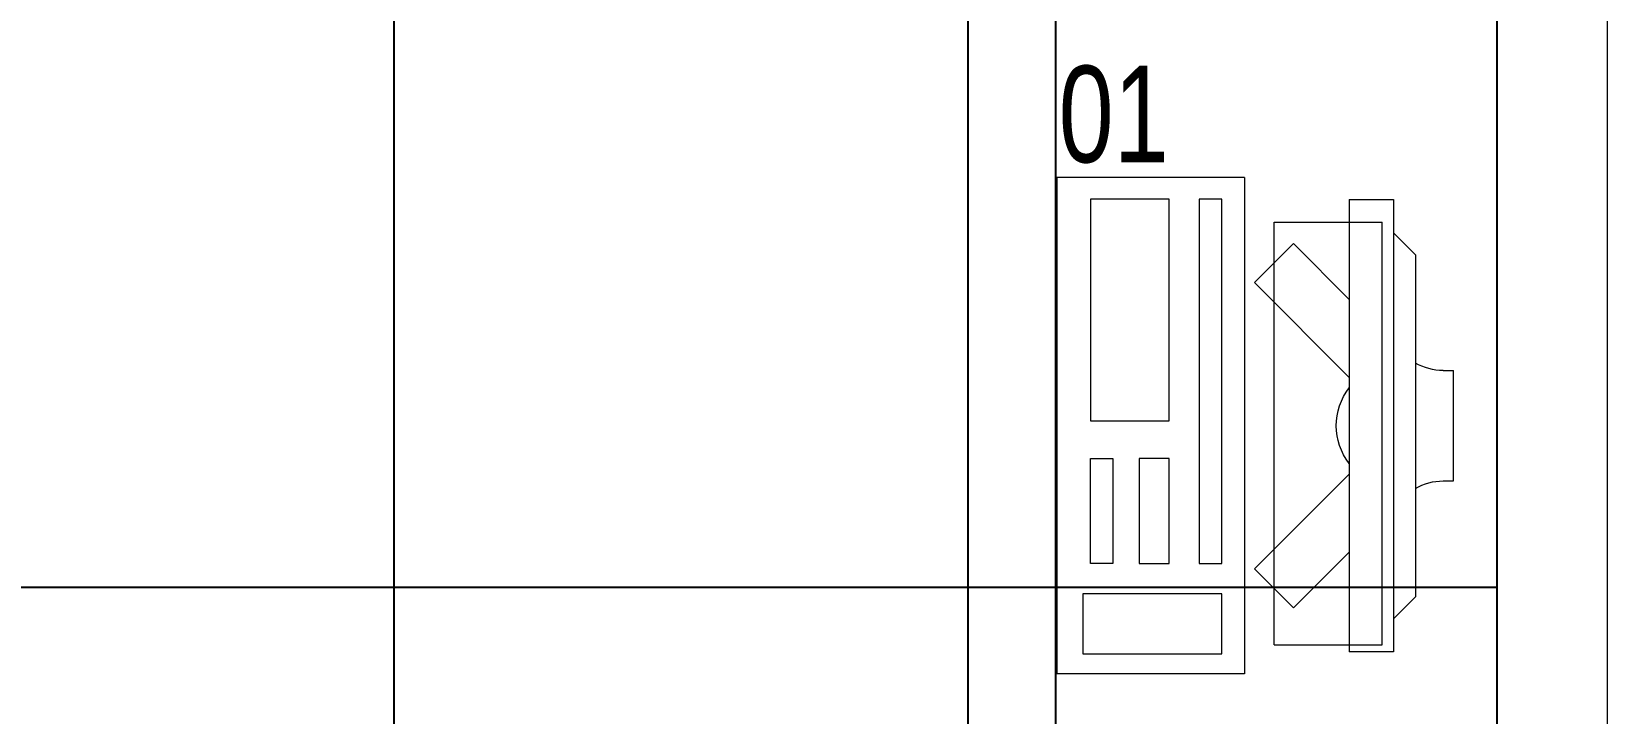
# Model space of a CAD drawing. Extents: x -12260 to 57327, y -29287 to 19916.
# Drawn here: x 21887 to 23316, y 6796 to 7414 of the extents above; entities that cross this region are included whole.
import ezdxf

# ---------------------------------------------------------------- set-up
doc = ezdxf.new("R2010")
doc.units = 0
doc.header["$LTSCALE"] = 0.25
doc.linetypes.add('DASHDOT', pattern=[25.4, 12.7, -6.35, 0, -6.35])
for name, color, linetype, lineweight in [('01-First Floor$0$72_EGR_EQP_TAG', 142, 'Continuous', 5), ('01-First Floor$0$LOADING', 253, 'Continuous', 5), ('01-First Floor$0$Walls', 251, 'Continuous', 5), ('E-LITE-CLNG-CNDT', 6, 'DASHDOT', 35)]:
    doc.layers.add(name, color=color, linetype=linetype, lineweight=lineweight)
doc.layers.add('01-First Floor$0$FALSE CEILING', color=251, linetype='Continuous')
doc.styles.add('01-First Floor$0$X3G_ENTITY_257CFD', font='swisscl.ttf', dxfattribs={"height": 200})

# ---------------------------------------------------------------- blocks, each defined once
blk = doc.blocks.new('01-First Floor$0$ITCWLS1-P')
at = {"layer": '01-First Floor$0$LOADING'}
for p, q in [((-0.17, 0.45), (-0.17, 0)), ((-0.17, 0.45), (0, 0.45)), ((0, 0.45), (0, 0)), ((-0.2651, 0.43, 0), (-0.3051, 0.43, 0)), ((-0.3051, 0.43, 0), (-0.3051, 0.02, 0)), ((-0.2651, 0.43, 0), (-0.2651, 0.02, 0)), ((-0.1496, 0.4305), (-0.1291, 0.4305)), ((-0.1291, 0.4305), (-0.1291, 0.4089)), ((-0.197, 0.4094), (-0.295, 0.4094)), ((-0.295, 0.0264), (-0.295, 0.4094)), ((-0.197, 0.0264), (-0.197, 0.4094)), ((-0.3251, 0.38, 0), (-0.3051, 0.4, 0)), ((-0.3251, 0.38, 0), (-0.3251, 0.07, 0)), ((-0.3503, 0.275), (-0.3596, 0.275)), ((-0.3596, 0.175), (-0.3596, 0.275)), ((-0.3503, 0.175), (-0.3596, 0.175)), ((-0.3251, 0.07, 0), (-0.3051, 0.05, 0)), ((-0.3051, 0.02, 0), (-0.2651, 0.02, 0)), ((-0.197, 0.0264), (-0.295, 0.0264)), ((-0.17, 0), (0, 0))]:
    blk.add_line(p, q, dxfattribs=at)
at = {"layer": '01-First Floor$0$LOADING', "extrusion": (2.48281e-10, 3.18408e-10, -1)}
for p, q in [((-0.2651, 0.3395), (-0.2144, 0.3902)), ((-0.1791, 0.3548), (-0.2144, 0.3902)), ((-0.2651, 0.2688), (-0.1791, 0.3548))]:
    blk.add_line(p, q, dxfattribs=at)
at = {"layer": '01-First Floor$0$LOADING', "extrusion": (2.48281e-10, -3.18408e-10, -1)}
for p, q in [((-0.2651, 0.1812), (-0.1791, 0.0952)), ((-0.2651, 0.1105), (-0.2144, 0.0598)), ((-0.1791, 0.0952), (-0.2144, 0.0598))]:
    blk.add_line(p, q, dxfattribs=at)
at = {"layer": '01-First Floor$0$LOADING'}
for points in [[(-0.1291, 0.4089), (-0.1291, 0.1), (-0.1496, 0.1), (-0.1496, 0.4305)], [(-0.1496, 0.1), (-0.1496, 0.1), (-0.1496, 0.1), (-0.1496, 0.1), (-0.1496, 0.1), (-0.1496, 0.1), (-0.1496, 0.1), (-0.1496, 0.1), (-0.1496, 0.1)], [(-0.1496, 0.1), (-0.1496, 0.1), (-0.1496, 0.1), (-0.1496, 0.1), (-0.1496, 0.1), (-0.1496, 0.1), (-0.1496, 0.1), (-0.1496, 0.1), (-0.1496, 0.1), (-0.1496, 0.1), (-0.1496, 0.1), (-0.1496, 0.1), (-0.1496, 0.1), (-0.1496, 0.1), (-0.1496, 0.1), (-0.1496, 0.1), (-0.1496, 0.1), (-0.1496, 0.1)], [(-0.1496, 0.1), (-0.1496, 0.1), (-0.1496, 0.1), (-0.1496, 0.1), (-0.1496, 0.1), (-0.1496, 0.1), (-0.1496, 0.1), (-0.1496, 0.1), (-0.1496, 0.1), (-0.1496, 0.1)], [(-0.1496, 0.1), (-0.1496, 0.1), (-0.1496, 0.1), (-0.1496, 0.1), (-0.1496, 0.1), (-0.1496, 0.1), (-0.1496, 0.1)], [(-0.1496, 0.1), (-0.1496, 0.1), (-0.1496, 0.1), (-0.1496, 0.1), (-0.1496, 0.1), (-0.1496, 0.1), (-0.1496, 0.1), (-0.1496, 0.1), (-0.1496, 0.1), (-0.1496, 0.1)], [(-0.1496, 0.1), (-0.1496, 0.1), (-0.1496, 0.1), (-0.1496, 0.1), (-0.1496, 0.1), (-0.1496, 0.1), (-0.1496, 0.1), (-0.1496, 0.1), (-0.1496, 0.1), (-0.1496, 0.1), (-0.1496, 0.1), (-0.1496, 0.1), (-0.1496, 0.1), (-0.1496, 0.1), (-0.1496, 0.1)], [(-0.1496, 0.1), (-0.1496, 0.1), (-0.1496, 0.1), (-0.1496, 0.1), (-0.1496, 0.1), (-0.1496, 0.1), (-0.1496, 0.1), (-0.1496, 0.1), (-0.1496, 0.1), (-0.1496, 0.1)], [(-0.1496, 0.1), (-0.1496, 0.1), (-0.1496, 0.1), (-0.1496, 0.1), (-0.1496, 0.1), (-0.1496, 0.1), (-0.1496, 0.1), (-0.1496, 0.1), (-0.1496, 0.1), (-0.1496, 0.1)], [(-0.1496, 0.1), (-0.1496, 0.1), (-0.1496, 0.1), (-0.1496, 0.1), (-0.1496, 0.1), (-0.1496, 0.1), (-0.1496, 0.1), (-0.1496, 0.1), (-0.1496, 0.1), (-0.1496, 0.1), (-0.1496, 0.1), (-0.1496, 0.1), (-0.1496, 0.1), (-0.1496, 0.1), (-0.1496, 0.1), (-0.1496, 0.1), (-0.1496, 0.1), (-0.1496, 0.1), (-0.1496, 0.1), (-0.1496, 0.1), (-0.1496, 0.1), (-0.1496, 0.1), (-0.1496, 0.1), (-0.1496, 0.1), (-0.1496, 0.1), (-0.1496, 0.1), (-0.1496, 0.1), (-0.1496, 0.1), (-0.1496, 0.1), (-0.1496, 0.1), (-0.1496, 0.1), (-0.1496, 0.1), (-0.1496, 0.1), (-0.1496, 0.1), (-0.1496, 0.1), (-0.1496, 0.1), (-0.1496, 0.1), (-0.1496, 0.1), (-0.1496, 0.1), (-0.1496, 0.1), (-0.1496, 0.1), (-0.1496, 0.1), (-0.1496, 0.1), (-0.1496, 0.1), (-0.1496, 0.1), (-0.1496, 0.1), (-0.1496, 0.1), (-0.1496, 0.1), (-0.1496, 0.1), (-0.1496, 0.1), (-0.1496, 0.1), (-0.1496, 0.1), (-0.1496, 0.1), (-0.1496, 0.1)], [(-0.1496, 0.1), (-0.1496, 0.1), (-0.1496, 0.1), (-0.1496, 0.1), (-0.1496, 0.1), (-0.1496, 0.1), (-0.1496, 0.1), (-0.1496, 0.1), (-0.1496, 0.1), (-0.1496, 0.1), (-0.1496, 0.1), (-0.1496, 0.1), (-0.1496, 0.1), (-0.1496, 0.1), (-0.1496, 0.1), (-0.1496, 0.1), (-0.1496, 0.1), (-0.1496, 0.1), (-0.1496, 0.1), (-0.1496, 0.1), (-0.1496, 0.1), (-0.1496, 0.1), (-0.1496, 0.1), (-0.1496, 0.1), (-0.1496, 0.1), (-0.1496, 0.1), (-0.1496, 0.1), (-0.1496, 0.1), (-0.1496, 0.1), (-0.1496, 0.1), (-0.1496, 0.1), (-0.1496, 0.1), (-0.1496, 0.1), (-0.1496, 0.1), (-0.1496, 0.1), (-0.1496, 0.1), (-0.1496, 0.1), (-0.1496, 0.1), (-0.1496, 0.1), (-0.1496, 0.1), (-0.1496, 0.1), (-0.1496, 0.1), (-0.1496, 0.1), (-0.1496, 0.1), (-0.1496, 0.1), (-0.1496, 0.1), (-0.1496, 0.1), (-0.1496, 0.1), (-0.1496, 0.1), (-0.1496, 0.1), (-0.1496, 0.1), (-0.1496, 0.1), (-0.1496, 0.1), (-0.1496, 0.1), (-0.1496, 0.1), (-0.1496, 0.1), (-0.1496, 0.1), (-0.1496, 0.1), (-0.1496, 0.1), (-0.1496, 0.1), (-0.1496, 0.1), (-0.1496, 0.1), (-0.1496, 0.1), (-0.1496, 0.1), (-0.1496, 0.1), (-0.1496, 0.1), (-0.1496, 0.1), (-0.1496, 0.1), (-0.1496, 0.1), (-0.1496, 0.1), (-0.1496, 0.1), (-0.1496, 0.1), (-0.1496, 0.1), (-0.1496, 0.1), (-0.1496, 0.1), (-0.1496, 0.1), (-0.1496, 0.1), (-0.1496, 0.1), (-0.1496, 0.1), (-0.1496, 0.1), (-0.1496, 0.1), (-0.1496, 0.1), (-0.1496, 0.1), (-0.1496, 0.1), (-0.1496, 0.1), (-0.1496, 0.1), (-0.1496, 0.1), (-0.1496, 0.1), (-0.1496, 0.1)], [(-0.1496, 0.1), (-0.1496, 0.1), (-0.1496, 0.1), (-0.1496, 0.1), (-0.1496, 0.1), (-0.1496, 0.1), (-0.1496, 0.1), (-0.1496, 0.1), (-0.1496, 0.1), (-0.1496, 0.1), (-0.1496, 0.1), (-0.1496, 0.1)], [(-0.1496, 0.1), (-0.1496, 0.1), (-0.1496, 0.1), (-0.1496, 0.1), (-0.1496, 0.1), (-0.1496, 0.1), (-0.1496, 0.1)], [(-0.1496, 0.1), (-0.1496, 0.1), (-0.1496, 0.1), (-0.1496, 0.1), (-0.1496, 0.1), (-0.1496, 0.1), (-0.1496, 0.1), (-0.1496, 0.1), (-0.1496, 0.1), (-0.1496, 0.1), (-0.1496, 0.1), (-0.1496, 0.1), (-0.1496, 0.1), (-0.1496, 0.1), (-0.1496, 0.1), (-0.1496, 0.1), (-0.1496, 0.1)], [(-0.1496, 0.1), (-0.1496, 0.1), (-0.1496, 0.1), (-0.1496, 0.1), (-0.1496, 0.1), (-0.1496, 0.1), (-0.1496, 0.1), (-0.1496, 0.1), (-0.1496, 0.1), (-0.1496, 0.1), (-0.1496, 0.1), (-0.1496, 0.1), (-0.1496, 0.1), (-0.1496, 0.1), (-0.1496, 0.1), (-0.1496, 0.1), (-0.1496, 0.1), (-0.1496, 0.1), (-0.1496, 0.1), (-0.1496, 0.1), (-0.1496, 0.1), (-0.1496, 0.1), (-0.1496, 0.1), (-0.1496, 0.1), (-0.1496, 0.1), (-0.1496, 0.1), (-0.1496, 0.1), (-0.1496, 0.1), (-0.1496, 0.1), (-0.1496, 0.1), (-0.1496, 0.1), (-0.1496, 0.1), (-0.1496, 0.1), (-0.1496, 0.1), (-0.1496, 0.1), (-0.1496, 0.1), (-0.1496, 0.1), (-0.1496, 0.1), (-0.1496, 0.1), (-0.1496, 0.1), (-0.1496, 0.1), (-0.1496, 0.1), (-0.1496, 0.1), (-0.1496, 0.1), (-0.1496, 0.1), (-0.1496, 0.1), (-0.1496, 0.1), (-0.1496, 0.1), (-0.1496, 0.1), (-0.1496, 0.1), (-0.1496, 0.1), (-0.1496, 0.1), (-0.1496, 0.1), (-0.1496, 0.1), (-0.1496, 0.1), (-0.1496, 0.1), (-0.1496, 0.1), (-0.1496, 0.1), (-0.1496, 0.1), (-0.1496, 0.1), (-0.1496, 0.1), (-0.1496, 0.1), (-0.1496, 0.1), (-0.1496, 0.1), (-0.1496, 0.1), (-0.1496, 0.1), (-0.1496, 0.1), (-0.1496, 0.1), (-0.1496, 0.1), (-0.1496, 0.1), (-0.1496, 0.1), (-0.1496, 0.1), (-0.1496, 0.1), (-0.1496, 0.1), (-0.1496, 0.1), (-0.1496, 0.1), (-0.1496, 0.1), (-0.1496, 0.1), (-0.1496, 0.1), (-0.1496, 0.1), (-0.1496, 0.1), (-0.1496, 0.1), (-0.1496, 0.1), (-0.1496, 0.1), (-0.1496, 0.1), (-0.1496, 0.1), (-0.1496, 0.1), (-0.1496, 0.1), (-0.1496, 0.1), (-0.1496, 0.1), (-0.1496, 0.1), (-0.1496, 0.1), (-0.1496, 0.1), (-0.1496, 0.1), (-0.1496, 0.1), (-0.1496, 0.1), (-0.1496, 0.1), (-0.1496, 0.1), (-0.1496, 0.1), (-0.1496, 0.1), (-0.1496, 0.1), (-0.1496, 0.1), (-0.1496, 0.1), (-0.1496, 0.1), (-0.1496, 0.1), (-0.1496, 0.1), (-0.1496, 0.1), (-0.1496, 0.1), (-0.1496, 0.1), (-0.1496, 0.1), (-0.1496, 0.1)], [(-0.1496, 0.1), (-0.1496, 0.1), (-0.1496, 0.1), (-0.1496, 0.1), (-0.1496, 0.1), (-0.1496, 0.1), (-0.1496, 0.1), (-0.1496, 0.1)]]:
    blk.add_lwpolyline(points, dxfattribs=at)
for points in [[(-0.1019, 0.4305), (-0.0304, 0.4305), (-0.0304, 0.2294), (-0.1019, 0.2294)], [(-0.1019, 0.1954), (-0.0747, 0.1954), (-0.0747, 0.1), (-0.1019, 0.1)], [(-0.0304, 0.1954), (-0.0508, 0.1954), (-0.0508, 0.1), (-0.0304, 0.1)], [(-0.1496, 0.1), (-0.1496, 0.1), (-0.1496, 0.1), (-0.1496, 0.1), (-0.1496, 0.1), (-0.1496, 0.1), (-0.1496, 0.1), (-0.1496, 0.1), (-0.1496, 0.1), (-0.1496, 0.1), (-0.1496, 0.1), (-0.1496, 0.1), (-0.1496, 0.1), (-0.1496, 0.1), (-0.1496, 0.1), (-0.1496, 0.1), (-0.1496, 0.1), (-0.1496, 0.1), (-0.1496, 0.1), (-0.1496, 0.1), (-0.1496, 0.1), (-0.1496, 0.1), (-0.1496, 0.1), (-0.1496, 0.1), (-0.1496, 0.1), (-0.1496, 0.1), (-0.1496, 0.1), (-0.1496, 0.1), (-0.1496, 0.1), (-0.1496, 0.1), (-0.1496, 0.1), (-0.1496, 0.1), (-0.1496, 0.1), (-0.1496, 0.1), (-0.1496, 0.1), (-0.1496, 0.1), (-0.1496, 0.1), (-0.1496, 0.1), (-0.1496, 0.1), (-0.1496, 0.1), (-0.1496, 0.1), (-0.1496, 0.1), (-0.1496, 0.1), (-0.1496, 0.1), (-0.1496, 0.1), (-0.1496, 0.1), (-0.1496, 0.1), (-0.1496, 0.1), (-0.1496, 0.1), (-0.1496, 0.1), (-0.1496, 0.1), (-0.1496, 0.1), (-0.1496, 0.1), (-0.1496, 0.1), (-0.1496, 0.1), (-0.1496, 0.1), (-0.1496, 0.1), (-0.1496, 0.1), (-0.1496, 0.1), (-0.1496, 0.1), (-0.1496, 0.1), (-0.1496, 0.1), (-0.1496, 0.1), (-0.1496, 0.1), (-0.1496, 0.1), (-0.1496, 0.1), (-0.1496, 0.1), (-0.1496, 0.1), (-0.1496, 0.1), (-0.1496, 0.1), (-0.1496, 0.1), (-0.1496, 0.1), (-0.1496, 0.1), (-0.1496, 0.1), (-0.1496, 0.1), (-0.1496, 0.1), (-0.1496, 0.1), (-0.1496, 0.1), (-0.1496, 0.1), (-0.1496, 0.1), (-0.1496, 0.1), (-0.1496, 0.1), (-0.1496, 0.1), (-0.1496, 0.1), (-0.1496, 0.1), (-0.1496, 0.1), (-0.1496, 0.1), (-0.1496, 0.1), (-0.1496, 0.1), (-0.1496, 0.1), (-0.1496, 0.1), (-0.1496, 0.1), (-0.1496, 0.1), (-0.1496, 0.1), (-0.1496, 0.1), (-0.1496, 0.1), (-0.1496, 0.1), (-0.1496, 0.1), (-0.1496, 0.1), (-0.1496, 0.1), (-0.1496, 0.1), (-0.1496, 0.1), (-0.1496, 0.1), (-0.1496, 0.1), (-0.1496, 0.1), (-0.1496, 0.1), (-0.1496, 0.1), (-0.1496, 0.1), (-0.1496, 0.1), (-0.1496, 0.1), (-0.1496, 0.1), (-0.1496, 0.1), (-0.1496, 0.1), (-0.1496, 0.1), (-0.1496, 0.1), (-0.1496, 0.1), (-0.1496, 0.1), (-0.1496, 0.1), (-0.1496, 0.1), (-0.1496, 0.1), (-0.1496, 0.1), (-0.1496, 0.1), (-0.1496, 0.1), (-0.1496, 0.1), (-0.1496, 0.1), (-0.1496, 0.1), (-0.1496, 0.1), (-0.1496, 0.1), (-0.1496, 0.1), (-0.1496, 0.1), (-0.1496, 0.1), (-0.1496, 0.1), (-0.1496, 0.1), (-0.1496, 0.1), (-0.1496, 0.1), (-0.1496, 0.1), (-0.1496, 0.1), (-0.1496, 0.1), (-0.1496, 0.1), (-0.1496, 0.1), (-0.1496, 0.1), (-0.1496, 0.1), (-0.1496, 0.1), (-0.1496, 0.1), (-0.1496, 0.1), (-0.1496, 0.1), (-0.1496, 0.1), (-0.1496, 0.1), (-0.1496, 0.1), (-0.1496, 0.1), (-0.1496, 0.1), (-0.1496, 0.1), (-0.1496, 0.1), (-0.1496, 0.1), (-0.1496, 0.1), (-0.1496, 0.1), (-0.1496, 0.1), (-0.1496, 0.1), (-0.1496, 0.1), (-0.1496, 0.1), (-0.1496, 0.1), (-0.1496, 0.1), (-0.1496, 0.1), (-0.1496, 0.1), (-0.1496, 0.1), (-0.1496, 0.1), (-0.1496, 0.1), (-0.1496, 0.1), (-0.1496, 0.1), (-0.1496, 0.1), (-0.1496, 0.1), (-0.1496, 0.1), (-0.1496, 0.1), (-0.1496, 0.1), (-0.1496, 0.1), (-0.1496, 0.1), (-0.1496, 0.1), (-0.1496, 0.1), (-0.1496, 0.1), (-0.1496, 0.1), (-0.1496, 0.1), (-0.1496, 0.1), (-0.1496, 0.1), (-0.1496, 0.1), (-0.1496, 0.1), (-0.1496, 0.1), (-0.1496, 0.1), (-0.1496, 0.1), (-0.1496, 0.1), (-0.1496, 0.1), (-0.1496, 0.1), (-0.1496, 0.1), (-0.1496, 0.1), (-0.1496, 0.1), (-0.1496, 0.1), (-0.1496, 0.1), (-0.1496, 0.1), (-0.1496, 0.1), (-0.1496, 0.1), (-0.1496, 0.1), (-0.1496, 0.1), (-0.1496, 0.1), (-0.1496, 0.1), (-0.1496, 0.1), (-0.1496, 0.1), (-0.1496, 0.1), (-0.1496, 0.1), (-0.1496, 0.1), (-0.1496, 0.1), (-0.1496, 0.1), (-0.1496, 0.1), (-0.1496, 0.1), (-0.1496, 0.1), (-0.1496, 0.1), (-0.1496, 0.1), (-0.1496, 0.1), (-0.1496, 0.1), (-0.1496, 0.1), (-0.1496, 0.1), (-0.1496, 0.1), (-0.1496, 0.1), (-0.1496, 0.1), (-0.1496, 0.1), (-0.1496, 0.1), (-0.1496, 0.1), (-0.1496, 0.1), (-0.1496, 0.1), (-0.1496, 0.1), (-0.1496, 0.1), (-0.1496, 0.1), (-0.1496, 0.1), (-0.1496, 0.1), (-0.1496, 0.1), (-0.1496, 0.1), (-0.1496, 0.1), (-0.1496, 0.1), (-0.1496, 0.1), (-0.1496, 0.1), (-0.1496, 0.1), (-0.1496, 0.1), (-0.1496, 0.1), (-0.1496, 0.1), (-0.1496, 0.1), (-0.1496, 0.1), (-0.1496, 0.1), (-0.1496, 0.1), (-0.1496, 0.1), (-0.1496, 0.1), (-0.1496, 0.1), (-0.1496, 0.1), (-0.1496, 0.1), (-0.1496, 0.1), (-0.1496, 0.1), (-0.1496, 0.1), (-0.1496, 0.1), (-0.1496, 0.1), (-0.1496, 0.1), (-0.1496, 0.1), (-0.1496, 0.1), (-0.1496, 0.1), (-0.1496, 0.1), (-0.1496, 0.1), (-0.1496, 0.1), (-0.1496, 0.1), (-0.1496, 0.1), (-0.1496, 0.1), (-0.1496, 0.1), (-0.1496, 0.1), (-0.1496, 0.1), (-0.1496, 0.1), (-0.1496, 0.1), (-0.1496, 0.1), (-0.1496, 0.1), (-0.1496, 0.1), (-0.1496, 0.1), (-0.1496, 0.1), (-0.1496, 0.1)], [(-0.1496, 0.1), (-0.1496, 0.1), (-0.1496, 0.1), (-0.1496, 0.1), (-0.1496, 0.1), (-0.1496, 0.1), (-0.1496, 0.1), (-0.1496, 0.1), (-0.1496, 0.1), (-0.1496, 0.1), (-0.1496, 0.1), (-0.1496, 0.1), (-0.1496, 0.1), (-0.1496, 0.1), (-0.1496, 0.1), (-0.1496, 0.1), (-0.1496, 0.1), (-0.1496, 0.1), (-0.1496, 0.1), (-0.1496, 0.1), (-0.1496, 0.1), (-0.1496, 0.1), (-0.1496, 0.1), (-0.1496, 0.1), (-0.1496, 0.1), (-0.1496, 0.1), (-0.1496, 0.1), (-0.1496, 0.1), (-0.1496, 0.1), (-0.1496, 0.1), (-0.1496, 0.1), (-0.1496, 0.1), (-0.1496, 0.1), (-0.1496, 0.1), (-0.1496, 0.1), (-0.1496, 0.1), (-0.1496, 0.1), (-0.1496, 0.1), (-0.1496, 0.1), (-0.1496, 0.1), (-0.1496, 0.1), (-0.1496, 0.1), (-0.1496, 0.1), (-0.1496, 0.1), (-0.1496, 0.1), (-0.1496, 0.1), (-0.1496, 0.1), (-0.1496, 0.1), (-0.1496, 0.1), (-0.1496, 0.1), (-0.1496, 0.1), (-0.1496, 0.1), (-0.1496, 0.1), (-0.1496, 0.1), (-0.1496, 0.1), (-0.1496, 0.1), (-0.1496, 0.1), (-0.1496, 0.1), (-0.1496, 0.1), (-0.1496, 0.1), (-0.1496, 0.1), (-0.1496, 0.1), (-0.1496, 0.1), (-0.1496, 0.1), (-0.1496, 0.1), (-0.1496, 0.1), (-0.1496, 0.1), (-0.1496, 0.1), (-0.1496, 0.1), (-0.1496, 0.1), (-0.1496, 0.1), (-0.1496, 0.1), (-0.1496, 0.1), (-0.1496, 0.1), (-0.1496, 0.1), (-0.1496, 0.1), (-0.1496, 0.1), (-0.1496, 0.1), (-0.1496, 0.1), (-0.1496, 0.1), (-0.1496, 0.1), (-0.1496, 0.1), (-0.1496, 0.1), (-0.1496, 0.1), (-0.1496, 0.1), (-0.1496, 0.1), (-0.1496, 0.1), (-0.1496, 0.1), (-0.1496, 0.1), (-0.1496, 0.1), (-0.1496, 0.1), (-0.1496, 0.1), (-0.1496, 0.1), (-0.1496, 0.1), (-0.1496, 0.1), (-0.1496, 0.1), (-0.1496, 0.1), (-0.1496, 0.1), (-0.1496, 0.1), (-0.1496, 0.1), (-0.1496, 0.1), (-0.1496, 0.1), (-0.1496, 0.1), (-0.1496, 0.1), (-0.1496, 0.1), (-0.1496, 0.1), (-0.1496, 0.1), (-0.1496, 0.1), (-0.1496, 0.1), (-0.1496, 0.1), (-0.1496, 0.1), (-0.1496, 0.1), (-0.1496, 0.1), (-0.1496, 0.1), (-0.1496, 0.1), (-0.1496, 0.1), (-0.1496, 0.1), (-0.1496, 0.1), (-0.1496, 0.1), (-0.1496, 0.1), (-0.1496, 0.1), (-0.1496, 0.1), (-0.1496, 0.1), (-0.1496, 0.1), (-0.1496, 0.1), (-0.1496, 0.1), (-0.1496, 0.1), (-0.1496, 0.1), (-0.1496, 0.1), (-0.1496, 0.1), (-0.1496, 0.1), (-0.1496, 0.1), (-0.1496, 0.1), (-0.1496, 0.1), (-0.1496, 0.1), (-0.1496, 0.1), (-0.1496, 0.1), (-0.1496, 0.1), (-0.1496, 0.1), (-0.1496, 0.1), (-0.1496, 0.1), (-0.1496, 0.1), (-0.1496, 0.1), (-0.1496, 0.1), (-0.1496, 0.1), (-0.1496, 0.1), (-0.1496, 0.1), (-0.1496, 0.1), (-0.1496, 0.1), (-0.1496, 0.1), (-0.1496, 0.1), (-0.1496, 0.1), (-0.1496, 0.1), (-0.1496, 0.1), (-0.1496, 0.1), (-0.1496, 0.1), (-0.1496, 0.1), (-0.1496, 0.1), (-0.1496, 0.1), (-0.1496, 0.1), (-0.1496, 0.1), (-0.1496, 0.1), (-0.1496, 0.1), (-0.1496, 0.1), (-0.1496, 0.1), (-0.1496, 0.1), (-0.1496, 0.1), (-0.1496, 0.1), (-0.1496, 0.1), (-0.1496, 0.1), (-0.1496, 0.1), (-0.1496, 0.1), (-0.1496, 0.1), (-0.1496, 0.1), (-0.1496, 0.1), (-0.1496, 0.1), (-0.1496, 0.1), (-0.1496, 0.1), (-0.1496, 0.1), (-0.1496, 0.1), (-0.1496, 0.1), (-0.1496, 0.1), (-0.1496, 0.1), (-0.1496, 0.1), (-0.1496, 0.1), (-0.1496, 0.1), (-0.1496, 0.1), (-0.1496, 0.1), (-0.1496, 0.1), (-0.1496, 0.1), (-0.1496, 0.1), (-0.1496, 0.1), (-0.1496, 0.1), (-0.1496, 0.1), (-0.1496, 0.1), (-0.1496, 0.1), (-0.1496, 0.1), (-0.1496, 0.1), (-0.1496, 0.1), (-0.1496, 0.1), (-0.1496, 0.1), (-0.1496, 0.1), (-0.1496, 0.1), (-0.1496, 0.1), (-0.1496, 0.1), (-0.1496, 0.1), (-0.1496, 0.1), (-0.1496, 0.1), (-0.1496, 0.1), (-0.1496, 0.1), (-0.1496, 0.1), (-0.1496, 0.1), (-0.1496, 0.1), (-0.1496, 0.1)], [(-0.1496, 0.1), (-0.1496, 0.1), (-0.1496, 0.1), (-0.1496, 0.1), (-0.1496, 0.1), (-0.1496, 0.1), (-0.1496, 0.1), (-0.1496, 0.1), (-0.1496, 0.1), (-0.1496, 0.1), (-0.1496, 0.1), (-0.1496, 0.1), (-0.1496, 0.1), (-0.1496, 0.1), (-0.1496, 0.1), (-0.1496, 0.1), (-0.1496, 0.1), (-0.1496, 0.1), (-0.1496, 0.1), (-0.1496, 0.1), (-0.1496, 0.1), (-0.1496, 0.1), (-0.1496, 0.1), (-0.1496, 0.1), (-0.1496, 0.1), (-0.1496, 0.1), (-0.1496, 0.1), (-0.1496, 0.1), (-0.1496, 0.1), (-0.1496, 0.1), (-0.1496, 0.1), (-0.1496, 0.1), (-0.1496, 0.1), (-0.1496, 0.1), (-0.1496, 0.1), (-0.1496, 0.1), (-0.1496, 0.1), (-0.1496, 0.1), (-0.1496, 0.1), (-0.1496, 0.1), (-0.1496, 0.1), (-0.1496, 0.1), (-0.1496, 0.1), (-0.1496, 0.1), (-0.1496, 0.1), (-0.1496, 0.1), (-0.1496, 0.1), (-0.1496, 0.1), (-0.1496, 0.1), (-0.1496, 0.1), (-0.1496, 0.1), (-0.1496, 0.1), (-0.1496, 0.1), (-0.1496, 0.1), (-0.1496, 0.1), (-0.1496, 0.1), (-0.1496, 0.1), (-0.1496, 0.1), (-0.1496, 0.1), (-0.1496, 0.1), (-0.1496, 0.1), (-0.1496, 0.1), (-0.1496, 0.1), (-0.1496, 0.1), (-0.1496, 0.1), (-0.1496, 0.1), (-0.1496, 0.1), (-0.1496, 0.1), (-0.1496, 0.1), (-0.1496, 0.1), (-0.1496, 0.1), (-0.1496, 0.1), (-0.1496, 0.1), (-0.1496, 0.1), (-0.1496, 0.1), (-0.1496, 0.1), (-0.1496, 0.1), (-0.1496, 0.1), (-0.1496, 0.1), (-0.1496, 0.1), (-0.1496, 0.1), (-0.1496, 0.1), (-0.1496, 0.1), (-0.1496, 0.1), (-0.1496, 0.1), (-0.1496, 0.1), (-0.1496, 0.1), (-0.1496, 0.1), (-0.1496, 0.1), (-0.1496, 0.1), (-0.1496, 0.1), (-0.1496, 0.1), (-0.1496, 0.1), (-0.1496, 0.1), (-0.1496, 0.1), (-0.1496, 0.1), (-0.1496, 0.1), (-0.1496, 0.1), (-0.1496, 0.1), (-0.1496, 0.1), (-0.1496, 0.1), (-0.1496, 0.1), (-0.1496, 0.1), (-0.1496, 0.1), (-0.1496, 0.1), (-0.1496, 0.1), (-0.1496, 0.1), (-0.1496, 0.1), (-0.1496, 0.1), (-0.1496, 0.1), (-0.1496, 0.1), (-0.1496, 0.1), (-0.1496, 0.1), (-0.1496, 0.1), (-0.1496, 0.1), (-0.1496, 0.1), (-0.1496, 0.1), (-0.1496, 0.1), (-0.1496, 0.1), (-0.1496, 0.1), (-0.1496, 0.1), (-0.1496, 0.1), (-0.1496, 0.1), (-0.1496, 0.1), (-0.1496, 0.1), (-0.1496, 0.1), (-0.1496, 0.1), (-0.1496, 0.1), (-0.1496, 0.1), (-0.1496, 0.1), (-0.1496, 0.1), (-0.1496, 0.1), (-0.1496, 0.1), (-0.1496, 0.1), (-0.1496, 0.1), (-0.1496, 0.1), (-0.1496, 0.1), (-0.1496, 0.1), (-0.1496, 0.1), (-0.1496, 0.1), (-0.1496, 0.1), (-0.1496, 0.1), (-0.1496, 0.1), (-0.1496, 0.1), (-0.1496, 0.1), (-0.1496, 0.1), (-0.1496, 0.1), (-0.1496, 0.1), (-0.1496, 0.1), (-0.1496, 0.1), (-0.1496, 0.1), (-0.1496, 0.1), (-0.1496, 0.1), (-0.1496, 0.1), (-0.1496, 0.1), (-0.1496, 0.1), (-0.1496, 0.1), (-0.1496, 0.1), (-0.1496, 0.1), (-0.1496, 0.1), (-0.1496, 0.1), (-0.1496, 0.1), (-0.1496, 0.1), (-0.1496, 0.1), (-0.1496, 0.1), (-0.1496, 0.1), (-0.1496, 0.1), (-0.1496, 0.1), (-0.1496, 0.1), (-0.1496, 0.1), (-0.1496, 0.1), (-0.1496, 0.1), (-0.1496, 0.1), (-0.1496, 0.1), (-0.1496, 0.1), (-0.1496, 0.1), (-0.1496, 0.1), (-0.1496, 0.1), (-0.1496, 0.1), (-0.1496, 0.1), (-0.1496, 0.1), (-0.1496, 0.1), (-0.1496, 0.1), (-0.1496, 0.1), (-0.1496, 0.1), (-0.1496, 0.1), (-0.1496, 0.1), (-0.1496, 0.1), (-0.1496, 0.1), (-0.1496, 0.1), (-0.1496, 0.1), (-0.1496, 0.1), (-0.1496, 0.1), (-0.1496, 0.1), (-0.1496, 0.1), (-0.1496, 0.1), (-0.1496, 0.1), (-0.1496, 0.1), (-0.1496, 0.1), (-0.1496, 0.1), (-0.1496, 0.1), (-0.1496, 0.1), (-0.1496, 0.1), (-0.1496, 0.1), (-0.1496, 0.1), (-0.1496, 0.1), (-0.1496, 0.1), (-0.1496, 0.1), (-0.1496, 0.1), (-0.1496, 0.1), (-0.1496, 0.1), (-0.1496, 0.1), (-0.1496, 0.1), (-0.1496, 0.1), (-0.1496, 0.1), (-0.1496, 0.1), (-0.1496, 0.1), (-0.1496, 0.1), (-0.1496, 0.1)], [(-0.1496, 0.0727), (-0.0236, 0.0727), (-0.0236, 0.0182), (-0.1496, 0.0182)]]:
    blk.add_lwpolyline(points, close=True, dxfattribs=at)
for centre, radius, start, end in [((-0.3503, 0.325), 0.05, 270, 300.3093), ((-0.3089, 0.225), 0.0556, 321.9431, 38.0569), ((-0.3503, 0.125), 0.05, 59.6907, 90)]:
    blk.add_arc(centre, radius, start, end, dxfattribs=at)
blk = doc.blocks.new('01-First Floor')
at = {"layer": '01-First Floor$0$FALSE CEILING', "linetype": 'Continuous'}
for p, q in [((22215.6, 5110), (22215.6, 8610)), ((22815.6, 5110), (22815.6, 8610)), ((19215.6, 6910), (23215.6, 6910))]:
    blk.add_line(p, q, dxfattribs=at)
at = {"layer": '01-First Floor$0$FALSE CEILING'}
blk.add_line((22735.6, 8130, -0.1), (22735.6, 6229.1, -0.1), dxfattribs=at)
blk.add_lwpolyline([(19215.6, 5110), (23215.6, 5110), (23215.6, 8610), (19215.6, 8610)], close=True, dxfattribs=at)
at = {"layer": '01-First Floor$0$LOADING'}
blk.add_line((22735.6, 8130, -0.1), (22735.6, 6229.1, -0.1), dxfattribs=at)
at = {"layer": '01-First Floor$0$Walls'}
for p, q in [((23215.6, 6150), (23215.6, 8610)), ((23315.6, 6150), (23315.6, 8610))]:
    blk.add_line(p, q, dxfattribs=at)
at = {"layer": '01-First Floor$0$LOADING', "extrusion": (-8.01373e-06, 1.93988e-16, 1), "xscale": -1000.000000000012, "yscale": 1000.000000000012, "zscale": 1000.000000000012}
blk.add_blockref('01-First Floor$0$ITCWLS1-P', (22816.4, 6831.5, -0.3), dxfattribs=at)
at = {"layer": '01-First Floor$0$72_EGR_EQP_TAG', "insert": (22867.9, 7382.8, -0.1), "char_height": 87.47, "attachment_point": 2, "style": '01-First Floor$0$X3G_ENTITY_257CFD'}
blk.add_mtext('01', dxfattribs=at)

msp = doc.modelspace()

# ---------------------------------------------------------------- block references
at = {"layer": 'E-LITE-CLNG-CNDT'}
msp.add_blockref('01-First Floor', (0, 0), dxfattribs=at)

doc.saveas('drawing.dxf')
